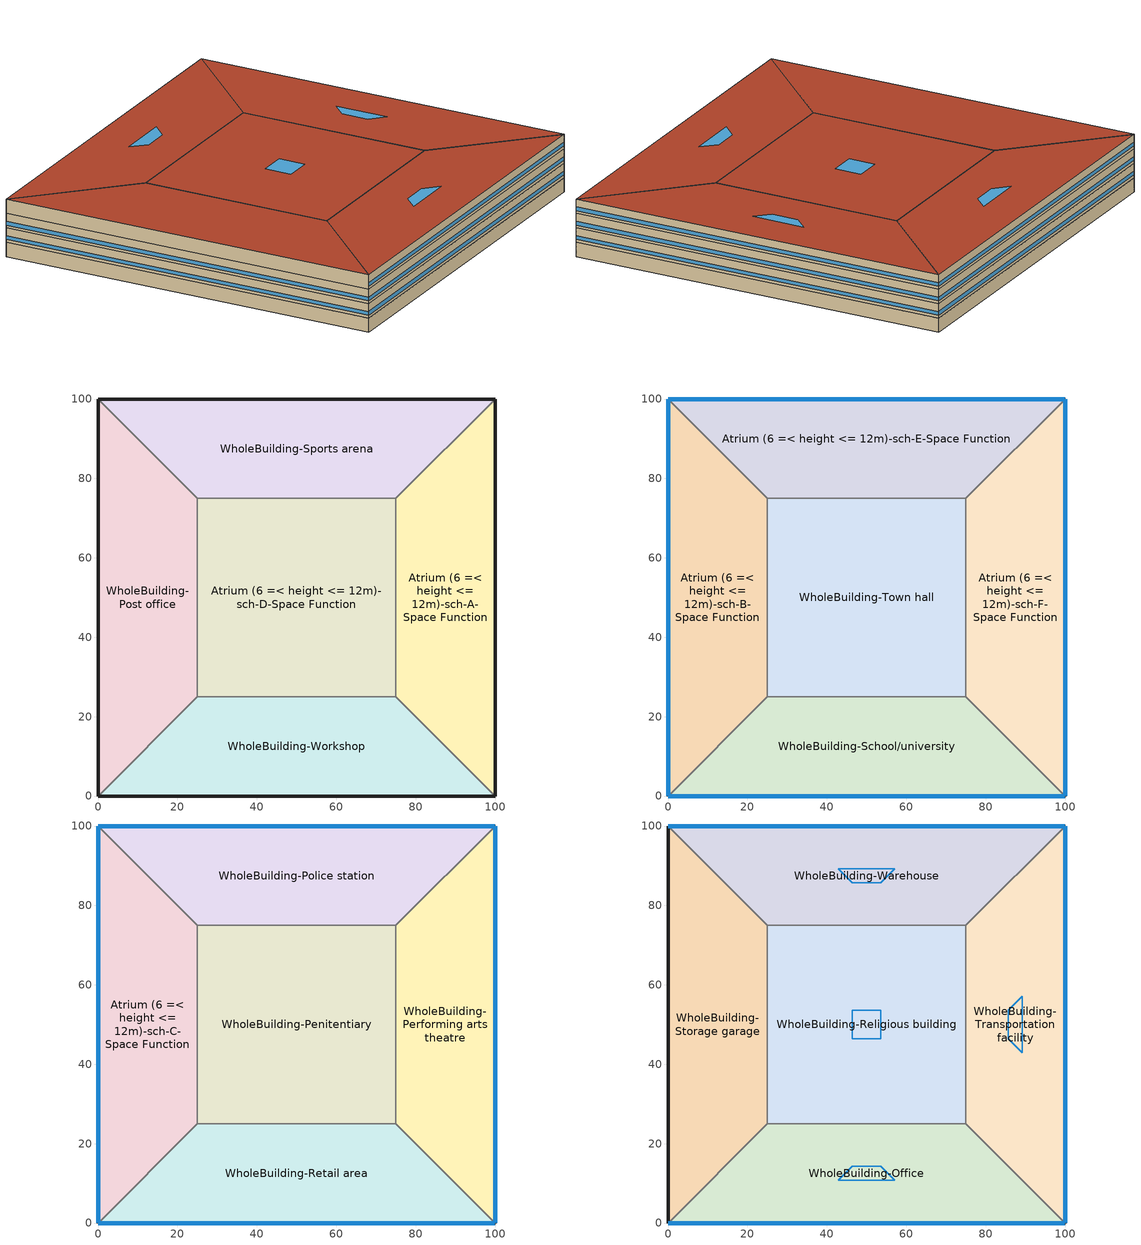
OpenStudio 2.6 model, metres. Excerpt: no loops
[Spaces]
WholeBuilding-Post office
 floor ground: 0,0 0,100 25,75 25,25 z0
 wall ground: 0,100 0,0 z0:3.8
 wall to WholeBuilding-Sports arena: 25,75 0,100 z0:3.8
 wall to Atrium (6 =< height <= 12m)-sch-D-Space Function: 25,25 25,75 z0:3.8
 wall to WholeBuilding-Workshop: 0,0 25,25 z0:3.8
WholeBuilding-Sports arena
 floor ground: 0,100 100,100 75,75 25,75 z0
 wall ground: 100,100 0,100 z0:3.8
 wall to Atrium (6 =< height <= 12m)-sch-A-Space Function: 75,75 100,100 z0:3.8
 wall to Atrium (6 =< height <= 12m)-sch-D-Space Function: 25,75 75,75 z0:3.8
Atrium (6 =< height <= 12m)-sch-A-Space Function
 floor ground: 100,100 100,0 75,25 75,75 z0
 wall ground: 100,0 100,100 z0:3.8
 wall to WholeBuilding-Workshop: 75,25 100,0 z0:3.8
 wall to Atrium (6 =< height <= 12m)-sch-D-Space Function: 75,75 75,25 z0:3.8
WholeBuilding-Workshop
 floor ground: 100,0 0,0 25,25 75,25 z0
 wall ground: 0,0 100,0 z0:3.8
 wall to Atrium (6 =< height <= 12m)-sch-D-Space Function: 75,25 25,25 z0:3.8
Atrium (6 =< height <= 12m)-sch-D-Space Function
 floor ground: 25,25 25,75 75,75 75,25 z0
Atrium (6 =< height <= 12m)-sch-B-Space Function
 floor to WholeBuilding-Post office: 0,0 0,100 25,75 25,25 z3.8
 wall outside: 0,100 0,0 z3.8:7.6
 wall to Atrium (6 =< height <= 12m)-sch-E-Space Function: 25,75 0,100 z3.8:7.6
 wall to WholeBuilding-Town hall: 25,25 25,75 z3.8:7.6
 wall to WholeBuilding-School/university: 0,0 25,25 z3.8:7.6
 window: 0,99.97 0,0.03 z4.56:5.51
Atrium (6 =< height <= 12m)-sch-E-Space Function
 floor to WholeBuilding-Sports arena: 0,100 100,100 75,75 25,75 z3.8
 wall outside: 100,100 0,100 z3.8:7.6
 wall to Atrium (6 =< height <= 12m)-sch-F-Space Function: 75,75 100,100 z3.8:7.6
 wall to WholeBuilding-Town hall: 25,75 75,75 z3.8:7.6
 window: 99.97,100 0.03,100 z4.56:5.51
Atrium (6 =< height <= 12m)-sch-F-Space Function
 floor to Atrium (6 =< height <= 12m)-sch-A-Space Function: 100,100 100,0 75,25 75,75 z3.8
 wall outside: 100,0 100,100 z3.8:7.6
 wall to WholeBuilding-School/university: 75,25 100,0 z3.8:7.6
 wall to WholeBuilding-Town hall: 75,75 75,25 z3.8:7.6
 window: 100,0.03 100,99.97 z4.56:5.51
WholeBuilding-School/university
 floor to WholeBuilding-Workshop: 100,0 0,0 25,25 75,25 z3.8
 wall outside: 0,0 100,0 z3.8:7.6
 wall to WholeBuilding-Town hall: 75,25 25,25 z3.8:7.6
 window: 0.03,0 99.97,0 z4.56:5.51
WholeBuilding-Town hall
 floor to Atrium (6 =< height <= 12m)-sch-D-Space Function: 25,25 25,75 75,75 75,25 z3.8
Atrium (6 =< height <= 12m)-sch-C-Space Function
 floor to Atrium (6 =< height <= 12m)-sch-B-Space Function: 0,0 0,100 25,75 25,25 z7.6
 wall outside: 0,100 0,0 z7.6:11.4
 wall to WholeBuilding-Police station: 25,75 0,100 z7.6:11.4
 wall to WholeBuilding-Penitentiary: 25,25 25,75 z7.6:11.4
 wall to WholeBuilding-Retail area: 0,0 25,25 z7.6:11.4
 window: 0,99.97 0,0.03 z8.36:9.31
WholeBuilding-Police station
 floor to Atrium (6 =< height <= 12m)-sch-E-Space Function: 0,100 100,100 75,75 25,75 z7.6
 wall outside: 100,100 0,100 z7.6:11.4
 wall to WholeBuilding-Performing arts theatre: 75,75 100,100 z7.6:11.4
 wall to WholeBuilding-Penitentiary: 25,75 75,75 z7.6:11.4
 window: 99.97,100 0.03,100 z8.36:9.31
WholeBuilding-Performing arts theatre
 floor to Atrium (6 =< height <= 12m)-sch-F-Space Function: 100,100 100,0 75,25 75,75 z7.6
 wall outside: 100,0 100,100 z7.6:11.4
 wall to WholeBuilding-Retail area: 75,25 100,0 z7.6:11.4
 wall to WholeBuilding-Penitentiary: 75,75 75,25 z7.6:11.4
 window: 100,0.03 100,99.97 z8.36:9.31
WholeBuilding-Retail area
 floor to WholeBuilding-School/university: 100,0 0,0 25,25 75,25 z7.6
 wall outside: 0,0 100,0 z7.6:11.4
 wall to WholeBuilding-Penitentiary: 75,25 25,25 z7.6:11.4
 window: 0.03,0 99.97,0 z8.36:9.31
WholeBuilding-Penitentiary
 floor to WholeBuilding-Town hall: 25,25 25,75 75,75 75,25 z7.6
WholeBuilding-Storage garage
 floor to Atrium (6 =< height <= 12m)-sch-C-Space Function: 0,0 0,100 25,75 25,25 z11.4
 wall outside: 0,100 0,0 z11.4:15.2
 wall to WholeBuilding-Warehouse: 25,75 0,100 z11.4:15.2
 wall to WholeBuilding-Religious building: 25,25 25,75 z11.4:15.2
 wall to WholeBuilding-Office: 0,0 25,25 z11.4:15.2
 roof outside: 25,25 25,75 0,100 0,0 z15.2
WholeBuilding-Warehouse
 floor to WholeBuilding-Police station: 0,100 100,100 75,75 25,75 z11.4
 wall outside: 100,100 0,100 z11.4:15.2
 wall to WholeBuilding-Transportation facility: 75,75 100,100 z11.4:15.2
 wall to WholeBuilding-Religious building: 25,75 75,75 z11.4:15.2
 window: 99.97,100 0.03,100 z12.16:13.11
 roof outside: 25,75 75,75 100,100 0,100 z15.2
 skylight: 46.46,85.73 53.54,85.73 57.07,89.27 42.93,89.27 z15.2
WholeBuilding-Transportation facility
 floor to WholeBuilding-Performing arts theatre: 100,100 100,0 75,25 75,75 z11.4
 wall outside: 100,0 100,100 z11.4:15.2
 wall to WholeBuilding-Office: 75,25 100,0 z11.4:15.2
 wall to WholeBuilding-Religious building: 75,75 75,25 z11.4:15.2
 window: 100,0.03 100,99.97 z12.16:13.11
 roof outside: 75,75 75,25 100,0 100,100 z15.2
 skylight: 85.73,53.54 85.73,46.46 89.27,42.93 89.27,57.07 z15.2
WholeBuilding-Office
 floor to WholeBuilding-Retail area: 100,0 0,0 25,25 75,25 z11.4
 wall outside: 0,0 100,0 z11.4:15.2
 wall to WholeBuilding-Religious building: 75,25 25,25 z11.4:15.2
 window: 0.03,0 99.97,0 z12.16:13.11
 roof outside: 75,25 25,25 0,0 100,0 z15.2
 skylight: 53.54,14.27 46.46,14.27 42.93,10.73 57.07,10.73 z15.2
WholeBuilding-Religious building
 floor to WholeBuilding-Penitentiary: 25,25 25,75 75,75 75,25 z11.4
 roof outside: 75,25 75,75 25,75 25,25 z15.2
 skylight: 53.54,46.46 53.54,53.54 46.46,53.54 46.46,46.46 z15.2
[Schedule:Ruleset]
Name | Default Day Schedule
Clothing Schedule | Clothing Schedule Default Winter Clothes
NECB-A-Occupancy | NECB-A-Occupancy Default
NECB-A-Lighting | NECB-A-Lighting Default
NECB-A-Electric-Equipment | NECB-A-Electric-Equipment Default
NECB-H-Occupancy | NECB-H-Occupancy Default
NECB-H-Lighting | NECB-H-Lighting Default
NECB-H-Electric-Equipment | NECB-H-Electric-Equipment Default
NECB-C-Occupancy | NECB-C-Occupancy Default
NECB-C-Occupancy-NECB-C-Lighting-0.0-0.0-0.0-Light Ruleset | NECB-C-Occupancy-NECB-C-Lighting-0.0-0.0-0.0-Light Default
NECB-C-Electric-Equipment | NECB-C-Electric-Equipment Default
NECB-I-Occupancy | NECB-I-Occupancy Default
NECB-I-Occupancy-NECB-I-Lighting-0.0-0.0-0.0-Light Ruleset | NECB-I-Occupancy-NECB-I-Lighting-0.0-0.0-0.0-Light Default
NECB-I-Electric-Equipment | NECB-I-Electric-Equipment Default
NECB-D-Occupancy | NECB-D-Occupancy Default
NECB-D-Occupancy-NECB-D-Lighting-0.0-0.0-0.0-Light Ruleset | NECB-D-Occupancy-NECB-D-Lighting-0.0-0.0-0.0-Light Default
NECB-D-Electric-Equipment | NECB-D-Electric-Equipment Default
NECB-B-Occupancy | NECB-B-Occupancy Default
NECB-B-Lighting | NECB-B-Lighting Default
NECB-B-Electric-Equipment | NECB-B-Electric-Equipment Default
NECB-C-Lighting | NECB-C-Lighting Default
NECB-D-Lighting | NECB-D-Lighting Default
NECB-E-Occupancy | NECB-E-Occupancy Default
NECB-E-Lighting | NECB-E-Lighting Default
NECB-E-Electric-Equipment | NECB-E-Electric-Equipment Default
NECB-E-Thermostat Setpoint-Heating | NECB-E-Thermostat Setpoint-Heating Default
NECB-E-Thermostat Setpoint-Cooling | NECB-E-Thermostat Setpoint-Cooling Default
NECB-F-Occupancy | NECB-F-Occupancy Default
NECB-F-Lighting | NECB-F-Lighting Default
NECB-F-Electric-Equipment | NECB-F-Electric-Equipment Default
NECB-F-Thermostat Setpoint-Heating | NECB-F-Thermostat Setpoint-Heating Default
NECB-F-Thermostat Setpoint-Cooling | NECB-F-Thermostat Setpoint-Cooling Default
NECB-B-Occupancy-NECB-B-Lighting-0.0-0.0-0.0-Light Ruleset | NECB-B-Occupancy-NECB-B-Lighting-0.0-0.0-0.0-Light Default
NECB-K-Occupancy | NECB-K-Occupancy Default
NECB-K-Lighting | NECB-K-Lighting Default
NECB-K-Electric-Equipment | NECB-K-Electric-Equipment Default
NECB-A-Occupancy-NECB-A-Lighting-0.0-0.0-0.0-Light Ruleset | NECB-A-Occupancy-NECB-A-Lighting-0.0-0.0-0.0-Light Default
[Schedule:Day]
Clothing Schedule Default Winter Clothes; Always On Default: 24, 0, 1
Clothing Schedule Summer Clothes: 24, 0, 0.5
Air Velocity Schedule Default; NECB-A-Electric-Equipment Sat Day; NECB-A-Electric-Equipment Sun|Hol Day: 24, 0, 0.2
Work Efficiency Schedule Default; NECB-A-Occupancy Sat Day; NECB-A-Occupancy Sun|Hol Day; NECB-D-Occupancy Sat Day; NECB-D-Occupancy Sun|Hol Day; NECB-E-Occupancy Sun|Hol Day; NECB-K-Electric-Equipment Default; NECB-K-Electric-Equipment Default|Wkdy Day; NECB-K-Electric-Equipment Sat Day; NECB-K-Electric-Equipment Sun|Hol Day: 24, 0, 0
NECB-A-Occupancy Default; NECB-A-Occupancy Default|Wkdy Day: 7, 0, 0, 8, 0, 0.1, 9, 0, 0.7, 12, 0, 0.9, 14, 0, 0.5, 17, 0, 0.9, 18, 0, 0.7, 19, 0, 0.3, 23, 0, 0.1, 24, 0, 0
NECB-Activity Default; NECB-Activity Winter Design Day; NECB-Activity Summer Design Day: 24, 0, 130
NECB-A-Lighting Default; NECB-A-Lighting Default|Wkdy Day; NECB-A-Occupancy-NECB-A-Lighting-0.0-0.0-0.0-Light Default; NECB-A-Occupancy-NECB-A-Lighting-0.0-0.0-0.0-Default|Wkdy-Light Day: 7, 0, 0.05, 8, 0, 0.3, 9, 0, 0.8, 17, 0, 0.9, 18, 0, 0.8, 19, 0, 0.5, 21, 0, 0.3, 23, 0, 0.1, 24, 0, 0.05
NECB-A-Lighting Sat Day; NECB-A-Lighting Sun|Hol Day; NECB-D-Occupancy-NECB-D-Lighting-0.0-0.0-0.0-Sat-Light Day; NECB-D-Occupancy-NECB-D-Lighting-0.0-0.0-0.0-Sun|Hol-Light Day; NECB-D-Electric-Equipment Sat Day; NECB-D-Electric-Equipment Sun|Hol Day; NECB-D-Lighting Sat Day; NECB-D-Lighting Sun|Hol Day; NECB-E-Lighting Sun|Hol Day; NECB-E-Electric-Equipment Sun|Hol Day; NECB-A-Occupancy-NECB-A-Lighting-0.0-0.0-0.0-Sat-Light Day; NECB-A-Occupancy-NECB-A-Lighting-0.0-0.0-0.0-Sun|Hol-Light Day: 24, 0, 0.05
NECB-A-Electric-Equipment Default; NECB-A-Electric-Equipment Default|Wkdy Day: 7, 0, 0.2, 8, 0, 0.3, 9, 0, 0.8, 18, 0, 0.9, 19, 0, 0.5, 21, 0, 0.3, 24, 0, 0.2
NECB-A-Thermostat Setpoint-Heating Default|Wkdy Day: 6, 0, 18, 7, 0, 20, 21, 0, 22, 24, 0, 18
NECB-A-Thermostat Setpoint-Heating Sat Day; NECB-A-Thermostat Setpoint-Heating Sun|Hol Day; NECB-D-Thermostat Setpoint-Heating Sat Day; NECB-D-Thermostat Setpoint-Heating Sun|Hol Day; NECB-E-Thermostat Setpoint-Heating Sun|Hol Day: 24, 0, 18
NECB-A-Thermostat Setpoint-Cooling Default|Wkdy Day: 6, 0, 35, 21, 0, 24, 24, 0, 35
NECB-A-Thermostat Setpoint-Cooling Sat Day; NECB-A-Thermostat Setpoint-Cooling Sun|Hol Day; NECB-D-Thermostat Setpoint-Cooling Sat Day; NECB-D-Thermostat Setpoint-Cooling Sun|Hol Day; NECB-E-Thermostat Setpoint-Cooling Sun|Hol Day; NECB-K-Thermostat Setpoint-Cooling Default|Wkdy Day; NECB-K-Thermostat Setpoint-Cooling Sat Day; NECB-K-Thermostat Setpoint-Cooling Sun|Hol Day: 24, 0, 35
NECB-H-Occupancy Default; NECB-H-Occupancy Default|Wkdy Day; NECB-H-Occupancy Sat Day; NECB-H-Occupancy Sun|Hol Day; NECB-H-Lighting Default; NECB-H-Lighting Default|Wkdy Day; NECB-H-Lighting Sat Day; NECB-H-Lighting Sun|Hol Day; NECB-H-Electric-Equipment Default; NECB-H-Electric-Equipment Default|Wkdy Day; NECB-H-Electric-Equipment Sat Day; NECB-H-Electric-Equipment Sun|Hol Day; NECB-K-Lighting Default; NECB-K-Lighting Default|Wkdy Day; NECB-K-Lighting Sat Day; NECB-K-Lighting Sun|Hol Day: 24, 0, 0.9
NECB-H-Thermostat Setpoint-Heating Default|Wkdy Day; NECB-H-Thermostat Setpoint-Heating Sat Day; NECB-H-Thermostat Setpoint-Heating Sun|Hol Day; NECB-F-Thermostat Setpoint-Heating Default; NECB-F-Thermostat Setpoint-Heating Default|Wkdy Day; NECB-F-Thermostat Setpoint-Heating Sat Day; NECB-F-Thermostat Setpoint-Heating Sun|Hol Day: 1, 0, 22, 7, 0, 18, 8, 0, 20, 24, 0, 22
NECB-H-Thermostat Setpoint-Cooling Default|Wkdy Day; NECB-H-Thermostat Setpoint-Cooling Sat Day; NECB-H-Thermostat Setpoint-Cooling Sun|Hol Day; NECB-F-Thermostat Setpoint-Cooling Default; NECB-F-Thermostat Setpoint-Cooling Default|Wkdy Day; NECB-F-Thermostat Setpoint-Cooling Sat Day; NECB-F-Thermostat Setpoint-Cooling Sun|Hol Day: 24, 0, 24
NECB-C-Occupancy Default; NECB-C-Occupancy Default|Wkdy Day: 8, 0, 0, 9, 0, 0.1, 10, 0, 0.2, 12, 0, 0.5, 16, 0, 0.7, 17, 0, 0.8, 18, 0, 0.7, 19, 0, 0.5, 21, 0, 0.3, 24, 0, 0
NECB-C-Occupancy Sat Day: 8, 0, 0, 9, 0, 0.1, 10, 0, 0.2, 11, 0, 0.5, 12, 0, 0.6, 13, 0, 0.8, 16, 0, 0.9, 17, 0, 0.8, 18, 0, 0.7, 19, 0, 0.5, 21, 0, 0.2, 24, 0, 0
NECB-C-Occupancy Sun|Hol Day: 8, 0, 0, 9, 0, 0.1, 10, 0, 0.2, 11, 0, 0.5, 12, 0, 0.6, 13, 0, 0.8, 16, 0, 0.9, 17, 0, 0.8, 18, 0, 0.7, 19, 0, 0.5, 24, 0, 0
NECB-C-Occupancy-NECB-C-Lighting-0.0-0.0-0.0-Light Default; NECB-C-Occupancy-NECB-C-Lighting-0.0-0.0-0.0-Default|Wkdy-Light Day; NECB-C-Occupancy-NECB-C-Lighting-0.0-0.0-0.0-Sat-Light Day; NECB-C-Electric-Equipment Default; NECB-C-Electric-Equipment Default|Wkdy Day; NECB-C-Electric-Equipment Sat Day; NECB-C-Lighting Default; NECB-C-Lighting Default|Wkdy Day; NECB-C-Lighting Sat Day: 8, 0, 0.05, 9, 0, 0.5, 19, 0, 0.9, 20, 0, 0.6, 21, 0, 0.5, 24, 0, 0.05
NECB-C-Occupancy-NECB-C-Lighting-0.0-0.0-0.0-Sun|Hol-Light Day; NECB-C-Electric-Equipment Sun|Hol Day; NECB-C-Lighting Sun|Hol Day: 8, 0, 0.05, 9, 0, 0.5, 19, 0, 0.9, 24, 0, 0.05
NECB-C-Thermostat Setpoint-Heating Default|Wkdy Day; NECB-C-Thermostat Setpoint-Heating Sat Day: 7, 0, 18, 8, 0, 20, 21, 0, 22, 24, 0, 18
NECB-C-Thermostat Setpoint-Heating Sun|Hol Day: 9, 0, 18, 10, 0, 20, 19, 0, 22, 24, 0, 18
NECB-C-Thermostat Setpoint-Cooling Default|Wkdy Day; NECB-C-Thermostat Setpoint-Cooling Sat Day: 7, 0, 35, 21, 0, 24, 24, 0, 35
NECB-C-Thermostat Setpoint-Cooling Sun|Hol Day; NECB-E-Thermostat Setpoint-Cooling Default; NECB-E-Thermostat Setpoint-Cooling Default|Wkdy Day: 7, 0, 35, 19, 0, 24, 24, 0, 35
NECB-I-Occupancy Default; NECB-I-Occupancy Default|Wkdy Day: 1, 0, 0.1, 15, 0, 0, 18, 0, 0.1, 19, 0, 0.4, 22, 0, 0.8, 23, 0, 0.6, 24, 0, 0.4
NECB-I-Occupancy Sat Day: 1, 0, 0.1, 10, 0, 0, 13, 0, 0.1, 14, 0, 0.4, 15, 0, 0.6, 16, 0, 0.8, 17, 0, 0.6, 18, 0, 0.4, 19, 0, 0.2, 20, 0, 0.4, 22, 0, 0.8, 23, 0, 0.6, 24, 0, 0.4
NECB-I-Occupancy Sun|Hol Day: 8, 0, 0, 9, 0, 0.2, 10, 0, 0.4, 12, 0, 0.8, 13, 0, 0.4, 14, 0, 0.2, 24, 0, 0
NECB-I-Occupancy-NECB-I-Lighting-0.0-0.0-0.0-Light Default; NECB-I-Occupancy-NECB-I-Lighting-0.0-0.0-0.0-Default|Wkdy-Light Day: 1, 0, 0.5, 15, 0, 0.05, 18, 0, 0.5, 19, 0, 0.8, 24, 0, 0.9
NECB-I-Occupancy-NECB-I-Lighting-0.0-0.0-0.0-Sat-Light Day: 1, 0, 0.5, 10, 0, 0.05, 13, 0, 0.5, 14, 0, 0.8, 17, 0, 0.9, 18, 0, 0.8, 19, 0, 0.6, 20, 0, 0.8, 24, 0, 0.9
NECB-I-Occupancy-NECB-I-Lighting-0.0-0.0-0.0-Sun|Hol-Light Day: 8, 0, 0.05, 9, 0, 0.5, 13, 0, 0.9, 14, 0, 0.5, 24, 0, 0.05
NECB-I-Electric-Equipment Default; NECB-I-Electric-Equipment Default|Wkdy Day: 15, 0, 0.1, 18, 0, 0.2, 24, 0, 0.8
NECB-I-Electric-Equipment Sat Day: 10, 0, 0.1, 13, 0, 0.2, 24, 0, 0.8
NECB-I-Electric-Equipment Sun|Hol Day: 8, 0, 0.1, 13, 0, 0.8, 14, 0, 0.2, 24, 0, 0.1
NECB-I-Thermostat Setpoint-Heating Default|Wkdy Day: 14, 0, 18, 15, 0, 20, 24, 0, 22
NECB-I-Thermostat Setpoint-Heating Sat Day: 10, 0, 18, 11, 0, 20, 24, 0, 22
NECB-I-Thermostat Setpoint-Heating Sun|Hol Day: 7, 0, 18, 8, 0, 20, 14, 0, 22, 24, 0, 18
NECB-I-Thermostat Setpoint-Cooling Default|Wkdy Day: 14, 0, 35, 24, 0, 24
NECB-I-Thermostat Setpoint-Cooling Sat Day: 10, 0, 35, 24, 0, 24
NECB-I-Thermostat Setpoint-Cooling Sun|Hol Day: 7, 0, 35, 14, 0, 24, 24, 0, 35
NECB-D-Occupancy Default; NECB-D-Occupancy Default|Wkdy Day: 8, 0, 0, 9, 0, 0.1, 12, 0, 0.9, 16, 0, 0.8, 17, 0, 0.5, 18, 0, 0.2, 19, 0, 0.1, 22, 0, 0.3, 23, 0, 0.1, 24, 0, 0
NECB-D-Occupancy-NECB-D-Lighting-0.0-0.0-0.0-Light Default; NECB-D-Occupancy-NECB-D-Lighting-0.0-0.0-0.0-Default|Wkdy-Light Day; NECB-D-Electric-Equipment Default; NECB-D-Electric-Equipment Default|Wkdy Day; NECB-D-Lighting Default; NECB-D-Lighting Default|Wkdy Day: 8, 0, 0.05, 9, 0, 0.3, 16, 0, 0.9, 17, 0, 0.7, 19, 0, 0.5, 22, 0, 0.7, 23, 0, 0.3, 24, 0, 0.05
NECB-D-Thermostat Setpoint-Heating Default|Wkdy Day: 7, 0, 18, 8, 0, 20, 23, 0, 22, 24, 0, 18
NECB-D-Thermostat Setpoint-Cooling Default|Wkdy Day: 7, 0, 35, 23, 0, 24, 24, 0, 35
NECB-B-Occupancy Default; NECB-B-Occupancy Default|Wkdy Day: 1, 0, 0.3, 2, 0, 0.1, 9, 0, 0, 10, 0, 0.1, 11, 0, 0.2, 12, 0, 0.5, 13, 0, 0.9, 14, 0, 0.8, 15, 0, 0.5, 17, 0, 0.2, 18, 0, 0.3, 19, 0, 0.6, 22, 0, 0.9, 23, 0, 0.6, 24, 0, 0.4
NECB-B-Occupancy Sat Day: 1, 0, 0.5, 2, 0, 0.3, 9, 0, 0, 10, 0, 0.1, 11, 0, 0.2, 12, 0, 0.5, 13, 0, 0.9, 14, 0, 0.8, 15, 0, 0.5, 17, 0, 0.2, 18, 0, 0.3, 19, 0, 0.6, 22, 0, 0.9, 24, 0, 0.6
NECB-B-Occupancy Sun|Hol Day: 1, 0, 0.1, 2, 0, 0.3, 10, 0, 0, 11, 0, 0.1, 12, 0, 0.4, 14, 0, 0.5, 15, 0, 0.4, 18, 0, 0.2, 19, 0, 0.5, 21, 0, 0.7, 22, 0, 0.5, 23, 0, 0.3, 24, 0, 0.1
NECB-B-Lighting Default; NECB-B-Lighting Default|Wkdy Day; NECB-B-Lighting Sat Day; NECB-B-Electric-Equipment Default; NECB-B-Electric-Equipment Default|Wkdy Day; NECB-B-Electric-Equipment Sat Day; NECB-B-Occupancy-NECB-B-Lighting-0.0-0.0-0.0-Light Default; NECB-B-Occupancy-NECB-B-Lighting-0.0-0.0-0.0-Default|Wkdy-Light Day; NECB-B-Occupancy-NECB-B-Lighting-0.0-0.0-0.0-Sat-Light Day: 1, 0, 0.9, 2, 0, 0.5, 9, 0, 0.1, 10, 0, 0.5, 11, 0, 0.7, 24, 0, 0.9
NECB-B-Lighting Sun|Hol Day; NECB-B-Electric-Equipment Sun|Hol Day; NECB-B-Occupancy-NECB-B-Lighting-0.0-0.0-0.0-Sun|Hol-Light Day: 2, 0, 0.5, 10, 0, 0.1, 11, 0, 0.5, 23, 0, 0.9, 24, 0, 0.5
NECB-B-Thermostat Setpoint-Heating Default|Wkdy Day; NECB-B-Thermostat Setpoint-Heating Sat Day: 2, 0, 22, 8, 0, 18, 9, 0, 20, 24, 0, 22
NECB-B-Thermostat Setpoint-Heating Sun|Hol Day: 1, 0, 18, 2, 0, 22, 9, 0, 18, 10, 0, 20, 23, 0, 22, 24, 0, 18
NECB-B-Thermostat Setpoint-Cooling Default|Wkdy Day; NECB-B-Thermostat Setpoint-Cooling Sat Day: 1, 0, 24, 8, 0, 35, 24, 0, 24
NECB-B-Thermostat Setpoint-Cooling Sun|Hol Day: 9, 0, 35, 23, 0, 24, 24, 0, 35
NECB-E-Occupancy Default; NECB-E-Occupancy Default|Wkdy Day: 8, 0, 0, 9, 0, 0.2, 10, 0, 0.7, 14, 0, 0.9, 15, 0, 0.5, 16, 0, 0.9, 18, 0, 0.8, 19, 0, 0.2, 24, 0, 0
NECB-E-Occupancy Sat Day: 9, 0, 0, 13, 0, 0.2, 17, 0, 0.1, 24, 0, 0
NECB-E-Lighting Default; NECB-E-Lighting Default|Wkdy Day; NECB-E-Electric-Equipment Default; NECB-E-Electric-Equipment Default|Wkdy Day: 8, 0, 0.05, 9, 0, 0.4, 10, 0, 0.7, 18, 0, 0.9, 19, 0, 0.4, 24, 0, 0.05
NECB-E-Lighting Sat Day; NECB-E-Electric-Equipment Sat Day: 9, 0, 0.05, 10, 0, 0.5, 15, 0, 0.9, 16, 0, 0.7, 17, 0, 0.5, 24, 0, 0.05
NECB-E-Thermostat Setpoint-Heating Default; NECB-E-Thermostat Setpoint-Heating Default|Wkdy Day: 7, 0, 18, 8, 0, 20, 19, 0, 22, 24, 0, 18
NECB-E-Thermostat Setpoint-Heating Sat Day: 8, 0, 18, 9, 0, 20, 17, 0, 22, 24, 0, 18
NECB-E-Thermostat Setpoint-Cooling Sat Day: 8, 0, 35, 17, 0, 24, 24, 0, 35
NECB-F-Occupancy Default; NECB-F-Occupancy Default|Wkdy Day; NECB-F-Occupancy Sat Day; NECB-F-Occupancy Sun|Hol Day: 7, 0, 0.63, 8, 0, 0.49, 10, 0, 0.28, 16, 0, 0.14, 17, 0, 0.21, 20, 0, 0.35, 22, 0, 0.49, 23, 0, 0.56, 24, 0, 0.63
NECB-F-Lighting Default; NECB-F-Lighting Default|Wkdy Day; NECB-F-Lighting Sat Day; NECB-F-Lighting Sun|Hol Day; NECB-F-Electric-Equipment Default; NECB-F-Electric-Equipment Default|Wkdy Day; NECB-F-Electric-Equipment Sat Day; NECB-F-Electric-Equipment Sun|Hol Day: 1, 0, 0.21, 3, 0, 0.14, 6, 0, 0.07, 7, 0, 0.14, 8, 0, 0.28, 9, 0, 0.35, 11, 0, 0.28, 12, 0, 0.21, 19, 0, 0.14, 20, 0, 0.42, 21, 0, 0.56, 22, 0, 0.63, 23, 0, 0.56, 24, 0, 0.42
NECB-K-Occupancy Default; NECB-K-Occupancy Default|Wkdy Day; NECB-K-Occupancy Sat Day; NECB-K-Occupancy Sun|Hol Day: 5, 0, 0, 6, 0, 0.1, 7, 0, 0.5, 8, 0, 0.9, 9, 0, 0.6, 16, 0, 0.2, 17, 0, 0.7, 18, 0, 0.9, 19, 0, 0.6, 20, 0, 0.2, 23, 0, 0.1, 24, 0, 0
NECB-K-Thermostat Setpoint-Heating Default|Wkdy Day; NECB-K-Thermostat Setpoint-Heating Sat Day; NECB-K-Thermostat Setpoint-Heating Sun|Hol Day: 24, 0, 5
[Schedule:Rule] Date Specification Type=DateRange; Start Day=1
Name | Schedule Ruleset | Rule Order | Day Schedule | Start Month | End Month | End Day | Apply Monday | Apply Tuesday | Apply Wednesday | Apply Thursday | Apply Friday | Apply Saturday | Apply Sunday
Schedule Rule 1 | Clothing Schedule | 0 | Clothing Schedule Summer Clothes | 5 | 9 | 30
Schedule Rule 2 | NECB-A-Occupancy | 2 | NECB-A-Occupancy Default|Wkdy Day | 1 | 12 | 31 | Yes | Yes | Yes | Yes | Yes
Schedule Rule 3 | NECB-A-Occupancy | 1 | NECB-A-Occupancy Sat Day | 1 | 12 | 31 |  |  |  |  |  | Yes
Schedule Rule 4 | NECB-A-Occupancy | 0 | NECB-A-Occupancy Sun|Hol Day | 1 | 12 | 31 |  |  |  |  |  |  | Yes
Schedule Rule 5 | NECB-A-Lighting | 2 | NECB-A-Lighting Default|Wkdy Day | 1 | 12 | 31 | Yes | Yes | Yes | Yes | Yes
Schedule Rule 6 | NECB-A-Lighting | 1 | NECB-A-Lighting Sat Day | 1 | 12 | 31 |  |  |  |  |  | Yes
Schedule Rule 7 | NECB-A-Lighting | 0 | NECB-A-Lighting Sun|Hol Day | 1 | 12 | 31 |  |  |  |  |  |  | Yes
Schedule Rule 8 | NECB-A-Electric-Equipment | 2 | NECB-A-Electric-Equipment Default|Wkdy Day | 1 | 12 | 31 | Yes | Yes | Yes | Yes | Yes
Schedule Rule 9 | NECB-A-Electric-Equipment | 1 | NECB-A-Electric-Equipment Sat Day | 1 | 12 | 31 |  |  |  |  |  | Yes
Schedule Rule 10 | NECB-A-Electric-Equipment | 0 | NECB-A-Electric-Equipment Sun|Hol Day | 1 | 12 | 31 |  |  |  |  |  |  | Yes
Schedule Rule 17 | NECB-H-Occupancy | 2 | NECB-H-Occupancy Default|Wkdy Day | 1 | 12 | 31 | Yes | Yes | Yes | Yes | Yes
Schedule Rule 18 | NECB-H-Occupancy | 1 | NECB-H-Occupancy Sat Day | 1 | 12 | 31 |  |  |  |  |  | Yes
Schedule Rule 19 | NECB-H-Occupancy | 0 | NECB-H-Occupancy Sun|Hol Day | 1 | 12 | 31 |  |  |  |  |  |  | Yes
Schedule Rule 20 | NECB-H-Lighting | 2 | NECB-H-Lighting Default|Wkdy Day | 1 | 12 | 31 | Yes | Yes | Yes | Yes | Yes
Schedule Rule 21 | NECB-H-Lighting | 1 | NECB-H-Lighting Sat Day | 1 | 12 | 31 |  |  |  |  |  | Yes
Schedule Rule 22 | NECB-H-Lighting | 0 | NECB-H-Lighting Sun|Hol Day | 1 | 12 | 31 |  |  |  |  |  |  | Yes
Schedule Rule 23 | NECB-H-Electric-Equipment | 2 | NECB-H-Electric-Equipment Default|Wkdy Day | 1 | 12 | 31 | Yes | Yes | Yes | Yes | Yes
Schedule Rule 24 | NECB-H-Electric-Equipment | 1 | NECB-H-Electric-Equipment Sat Day | 1 | 12 | 31 |  |  |  |  |  | Yes
Schedule Rule 25 | NECB-H-Electric-Equipment | 0 | NECB-H-Electric-Equipment Sun|Hol Day | 1 | 12 | 31 |  |  |  |  |  |  | Yes
Schedule Rule 32 | NECB-C-Occupancy | 2 | NECB-C-Occupancy Default|Wkdy Day | 1 | 12 | 31 | Yes | Yes | Yes | Yes | Yes
Schedule Rule 33 | NECB-C-Occupancy | 1 | NECB-C-Occupancy Sat Day | 1 | 12 | 31 |  |  |  |  |  | Yes
Schedule Rule 34 | NECB-C-Occupancy | 0 | NECB-C-Occupancy Sun|Hol Day | 1 | 12 | 31 |  |  |  |  |  |  | Yes
Schedule Rule 35 | NECB-C-Occupancy-NECB-C-Lighting-0.0-0.0-0.0-Light Ruleset | 2 | NECB-C-Occupancy-NECB-C-Lighting-0.0-0.0-0.0-Default|Wkdy-Light Day | 1 | 12 | 31 | Yes | Yes | Yes | Yes | Yes
Schedule Rule 36 | NECB-C-Occupancy-NECB-C-Lighting-0.0-0.0-0.0-Light Ruleset | 1 | NECB-C-Occupancy-NECB-C-Lighting-0.0-0.0-0.0-Sat-Light Day | 1 | 12 | 31 |  |  |  |  |  | Yes
Schedule Rule 37 | NECB-C-Occupancy-NECB-C-Lighting-0.0-0.0-0.0-Light Ruleset | 0 | NECB-C-Occupancy-NECB-C-Lighting-0.0-0.0-0.0-Sun|Hol-Light Day | 1 | 12 | 31 |  |  |  |  |  |  | Yes
Schedule Rule 38 | NECB-C-Electric-Equipment | 2 | NECB-C-Electric-Equipment Default|Wkdy Day | 1 | 12 | 31 | Yes | Yes | Yes | Yes | Yes
Schedule Rule 39 | NECB-C-Electric-Equipment | 1 | NECB-C-Electric-Equipment Sat Day | 1 | 12 | 31 |  |  |  |  |  | Yes
Schedule Rule 40 | NECB-C-Electric-Equipment | 0 | NECB-C-Electric-Equipment Sun|Hol Day | 1 | 12 | 31 |  |  |  |  |  |  | Yes
Schedule Rule 47 | NECB-I-Occupancy | 2 | NECB-I-Occupancy Default|Wkdy Day | 1 | 12 | 31 | Yes | Yes | Yes | Yes | Yes
Schedule Rule 48 | NECB-I-Occupancy | 1 | NECB-I-Occupancy Sat Day | 1 | 12 | 31 |  |  |  |  |  | Yes
Schedule Rule 49 | NECB-I-Occupancy | 0 | NECB-I-Occupancy Sun|Hol Day | 1 | 12 | 31 |  |  |  |  |  |  | Yes
Schedule Rule 50 | NECB-I-Occupancy-NECB-I-Lighting-0.0-0.0-0.0-Light Ruleset | 2 | NECB-I-Occupancy-NECB-I-Lighting-0.0-0.0-0.0-Default|Wkdy-Light Day | 1 | 12 | 31 | Yes | Yes | Yes | Yes | Yes
Schedule Rule 51 | NECB-I-Occupancy-NECB-I-Lighting-0.0-0.0-0.0-Light Ruleset | 1 | NECB-I-Occupancy-NECB-I-Lighting-0.0-0.0-0.0-Sat-Light Day | 1 | 12 | 31 |  |  |  |  |  | Yes
Schedule Rule 52 | NECB-I-Occupancy-NECB-I-Lighting-0.0-0.0-0.0-Light Ruleset | 0 | NECB-I-Occupancy-NECB-I-Lighting-0.0-0.0-0.0-Sun|Hol-Light Day | 1 | 12 | 31 |  |  |  |  |  |  | Yes
Schedule Rule 53 | NECB-I-Electric-Equipment | 2 | NECB-I-Electric-Equipment Default|Wkdy Day | 1 | 12 | 31 | Yes | Yes | Yes | Yes | Yes
Schedule Rule 54 | NECB-I-Electric-Equipment | 1 | NECB-I-Electric-Equipment Sat Day | 1 | 12 | 31 |  |  |  |  |  | Yes
Schedule Rule 55 | NECB-I-Electric-Equipment | 0 | NECB-I-Electric-Equipment Sun|Hol Day | 1 | 12 | 31 |  |  |  |  |  |  | Yes
Schedule Rule 62 | NECB-D-Occupancy | 2 | NECB-D-Occupancy Default|Wkdy Day | 1 | 12 | 31 | Yes | Yes | Yes | Yes | Yes
Schedule Rule 63 | NECB-D-Occupancy | 1 | NECB-D-Occupancy Sat Day | 1 | 12 | 31 |  |  |  |  |  | Yes
Schedule Rule 64 | NECB-D-Occupancy | 0 | NECB-D-Occupancy Sun|Hol Day | 1 | 12 | 31 |  |  |  |  |  |  | Yes
Schedule Rule 65 | NECB-D-Occupancy-NECB-D-Lighting-0.0-0.0-0.0-Light Ruleset | 2 | NECB-D-Occupancy-NECB-D-Lighting-0.0-0.0-0.0-Default|Wkdy-Light Day | 1 | 12 | 31 | Yes | Yes | Yes | Yes | Yes
Schedule Rule 66 | NECB-D-Occupancy-NECB-D-Lighting-0.0-0.0-0.0-Light Ruleset | 1 | NECB-D-Occupancy-NECB-D-Lighting-0.0-0.0-0.0-Sat-Light Day | 1 | 12 | 31 |  |  |  |  |  | Yes
Schedule Rule 67 | NECB-D-Occupancy-NECB-D-Lighting-0.0-0.0-0.0-Light Ruleset | 0 | NECB-D-Occupancy-NECB-D-Lighting-0.0-0.0-0.0-Sun|Hol-Light Day | 1 | 12 | 31 |  |  |  |  |  |  | Yes
Schedule Rule 68 | NECB-D-Electric-Equipment | 2 | NECB-D-Electric-Equipment Default|Wkdy Day | 1 | 12 | 31 | Yes | Yes | Yes | Yes | Yes
Schedule Rule 69 | NECB-D-Electric-Equipment | 1 | NECB-D-Electric-Equipment Sat Day | 1 | 12 | 31 |  |  |  |  |  | Yes
Schedule Rule 70 | NECB-D-Electric-Equipment | 0 | NECB-D-Electric-Equipment Sun|Hol Day | 1 | 12 | 31 |  |  |  |  |  |  | Yes
Schedule Rule 77 | NECB-B-Occupancy | 2 | NECB-B-Occupancy Default|Wkdy Day | 1 | 12 | 31 | Yes | Yes | Yes | Yes | Yes
Schedule Rule 78 | NECB-B-Occupancy | 1 | NECB-B-Occupancy Sat Day | 1 | 12 | 31 |  |  |  |  |  | Yes
Schedule Rule 79 | NECB-B-Occupancy | 0 | NECB-B-Occupancy Sun|Hol Day | 1 | 12 | 31 |  |  |  |  |  |  | Yes
Schedule Rule 80 | NECB-B-Lighting | 2 | NECB-B-Lighting Default|Wkdy Day | 1 | 12 | 31 | Yes | Yes | Yes | Yes | Yes
Schedule Rule 81 | NECB-B-Lighting | 1 | NECB-B-Lighting Sat Day | 1 | 12 | 31 |  |  |  |  |  | Yes
Schedule Rule 82 | NECB-B-Lighting | 0 | NECB-B-Lighting Sun|Hol Day | 1 | 12 | 31 |  |  |  |  |  |  | Yes
Schedule Rule 83 | NECB-B-Electric-Equipment | 2 | NECB-B-Electric-Equipment Default|Wkdy Day | 1 | 12 | 31 | Yes | Yes | Yes | Yes | Yes
Schedule Rule 84 | NECB-B-Electric-Equipment | 1 | NECB-B-Electric-Equipment Sat Day | 1 | 12 | 31 |  |  |  |  |  | Yes
Schedule Rule 85 | NECB-B-Electric-Equipment | 0 | NECB-B-Electric-Equipment Sun|Hol Day | 1 | 12 | 31 |  |  |  |  |  |  | Yes
Schedule Rule 92 | NECB-C-Lighting | 2 | NECB-C-Lighting Default|Wkdy Day | 1 | 12 | 31 | Yes | Yes | Yes | Yes | Yes
Schedule Rule 93 | NECB-C-Lighting | 1 | NECB-C-Lighting Sat Day | 1 | 12 | 31 |  |  |  |  |  | Yes
Schedule Rule 94 | NECB-C-Lighting | 0 | NECB-C-Lighting Sun|Hol Day | 1 | 12 | 31 |  |  |  |  |  |  | Yes
Schedule Rule 95 | NECB-D-Lighting | 2 | NECB-D-Lighting Default|Wkdy Day | 1 | 12 | 31 | Yes | Yes | Yes | Yes | Yes
Schedule Rule 96 | NECB-D-Lighting | 1 | NECB-D-Lighting Sat Day | 1 | 12 | 31 |  |  |  |  |  | Yes
Schedule Rule 97 | NECB-D-Lighting | 0 | NECB-D-Lighting Sun|Hol Day | 1 | 12 | 31 |  |  |  |  |  |  | Yes
Schedule Rule 98 | NECB-E-Occupancy | 2 | NECB-E-Occupancy Default|Wkdy Day | 1 | 12 | 31 | Yes | Yes | Yes | Yes | Yes
Schedule Rule 99 | NECB-E-Occupancy | 1 | NECB-E-Occupancy Sat Day | 1 | 12 | 31 |  |  |  |  |  | Yes
Schedule Rule 100 | NECB-E-Occupancy | 0 | NECB-E-Occupancy Sun|Hol Day | 1 | 12 | 31 |  |  |  |  |  |  | Yes
Schedule Rule 101 | NECB-E-Lighting | 2 | NECB-E-Lighting Default|Wkdy Day | 1 | 12 | 31 | Yes | Yes | Yes | Yes | Yes
Schedule Rule 102 | NECB-E-Lighting | 1 | NECB-E-Lighting Sat Day | 1 | 12 | 31 |  |  |  |  |  | Yes
Schedule Rule 103 | NECB-E-Lighting | 0 | NECB-E-Lighting Sun|Hol Day | 1 | 12 | 31 |  |  |  |  |  |  | Yes
Schedule Rule 104 | NECB-E-Electric-Equipment | 2 | NECB-E-Electric-Equipment Default|Wkdy Day | 1 | 12 | 31 | Yes | Yes | Yes | Yes | Yes
Schedule Rule 105 | NECB-E-Electric-Equipment | 1 | NECB-E-Electric-Equipment Sat Day | 1 | 12 | 31 |  |  |  |  |  | Yes
Schedule Rule 106 | NECB-E-Electric-Equipment | 0 | NECB-E-Electric-Equipment Sun|Hol Day | 1 | 12 | 31 |  |  |  |  |  |  | Yes
Schedule Rule 107 | NECB-E-Thermostat Setpoint-Heating | 2 | NECB-E-Thermostat Setpoint-Heating Default|Wkdy Day | 1 | 12 | 31 | Yes | Yes | Yes | Yes | Yes
Schedule Rule 108 | NECB-E-Thermostat Setpoint-Heating | 1 | NECB-E-Thermostat Setpoint-Heating Sat Day | 1 | 12 | 31 |  |  |  |  |  | Yes
Schedule Rule 109 | NECB-E-Thermostat Setpoint-Heating | 0 | NECB-E-Thermostat Setpoint-Heating Sun|Hol Day | 1 | 12 | 31 |  |  |  |  |  |  | Yes
Schedule Rule 110 | NECB-E-Thermostat Setpoint-Cooling | 2 | NECB-E-Thermostat Setpoint-Cooling Default|Wkdy Day | 1 | 12 | 31 | Yes | Yes | Yes | Yes | Yes
Schedule Rule 111 | NECB-E-Thermostat Setpoint-Cooling | 1 | NECB-E-Thermostat Setpoint-Cooling Sat Day | 1 | 12 | 31 |  |  |  |  |  | Yes
Schedule Rule 112 | NECB-E-Thermostat Setpoint-Cooling | 0 | NECB-E-Thermostat Setpoint-Cooling Sun|Hol Day | 1 | 12 | 31 |  |  |  |  |  |  | Yes
Schedule Rule 113 | NECB-F-Occupancy | 2 | NECB-F-Occupancy Default|Wkdy Day | 1 | 12 | 31 | Yes | Yes | Yes | Yes | Yes
Schedule Rule 114 | NECB-F-Occupancy | 1 | NECB-F-Occupancy Sat Day | 1 | 12 | 31 |  |  |  |  |  | Yes
Schedule Rule 115 | NECB-F-Occupancy | 0 | NECB-F-Occupancy Sun|Hol Day | 1 | 12 | 31 |  |  |  |  |  |  | Yes
Schedule Rule 116 | NECB-F-Lighting | 2 | NECB-F-Lighting Default|Wkdy Day | 1 | 12 | 31 | Yes | Yes | Yes | Yes | Yes
Schedule Rule 117 | NECB-F-Lighting | 1 | NECB-F-Lighting Sat Day | 1 | 12 | 31 |  |  |  |  |  | Yes
Schedule Rule 118 | NECB-F-Lighting | 0 | NECB-F-Lighting Sun|Hol Day | 1 | 12 | 31 |  |  |  |  |  |  | Yes
Schedule Rule 119 | NECB-F-Electric-Equipment | 2 | NECB-F-Electric-Equipment Default|Wkdy Day | 1 | 12 | 31 | Yes | Yes | Yes | Yes | Yes
Schedule Rule 120 | NECB-F-Electric-Equipment | 1 | NECB-F-Electric-Equipment Sat Day | 1 | 12 | 31 |  |  |  |  |  | Yes
Schedule Rule 121 | NECB-F-Electric-Equipment | 0 | NECB-F-Electric-Equipment Sun|Hol Day | 1 | 12 | 31 |  |  |  |  |  |  | Yes
Schedule Rule 122 | NECB-F-Thermostat Setpoint-Heating | 2 | NECB-F-Thermostat Setpoint-Heating Default|Wkdy Day | 1 | 12 | 31 | Yes | Yes | Yes | Yes | Yes
Schedule Rule 123 | NECB-F-Thermostat Setpoint-Heating | 1 | NECB-F-Thermostat Setpoint-Heating Sat Day | 1 | 12 | 31 |  |  |  |  |  | Yes
Schedule Rule 124 | NECB-F-Thermostat Setpoint-Heating | 0 | NECB-F-Thermostat Setpoint-Heating Sun|Hol Day | 1 | 12 | 31 |  |  |  |  |  |  | Yes
Schedule Rule 125 | NECB-F-Thermostat Setpoint-Cooling | 2 | NECB-F-Thermostat Setpoint-Cooling Default|Wkdy Day | 1 | 12 | 31 | Yes | Yes | Yes | Yes | Yes
Schedule Rule 126 | NECB-F-Thermostat Setpoint-Cooling | 1 | NECB-F-Thermostat Setpoint-Cooling Sat Day | 1 | 12 | 31 |  |  |  |  |  | Yes
Schedule Rule 127 | NECB-F-Thermostat Setpoint-Cooling | 0 | NECB-F-Thermostat Setpoint-Cooling Sun|Hol Day | 1 | 12 | 31 |  |  |  |  |  |  | Yes
Schedule Rule 128 | NECB-B-Occupancy-NECB-B-Lighting-0.0-0.0-0.0-Light Ruleset | 2 | NECB-B-Occupancy-NECB-B-Lighting-0.0-0.0-0.0-Default|Wkdy-Light Day | 1 | 12 | 31 | Yes | Yes | Yes | Yes | Yes
Schedule Rule 129 | NECB-B-Occupancy-NECB-B-Lighting-0.0-0.0-0.0-Light Ruleset | 1 | NECB-B-Occupancy-NECB-B-Lighting-0.0-0.0-0.0-Sat-Light Day | 1 | 12 | 31 |  |  |  |  |  | Yes
Schedule Rule 130 | NECB-B-Occupancy-NECB-B-Lighting-0.0-0.0-0.0-Light Ruleset | 0 | NECB-B-Occupancy-NECB-B-Lighting-0.0-0.0-0.0-Sun|Hol-Light Day | 1 | 12 | 31 |  |  |  |  |  |  | Yes
Schedule Rule 131 | NECB-K-Occupancy | 2 | NECB-K-Occupancy Default|Wkdy Day | 1 | 12 | 31 | Yes | Yes | Yes | Yes | Yes
Schedule Rule 132 | NECB-K-Occupancy | 1 | NECB-K-Occupancy Sat Day | 1 | 12 | 31 |  |  |  |  |  | Yes
Schedule Rule 133 | NECB-K-Occupancy | 0 | NECB-K-Occupancy Sun|Hol Day | 1 | 12 | 31 |  |  |  |  |  |  | Yes
Schedule Rule 134 | NECB-K-Lighting | 2 | NECB-K-Lighting Default|Wkdy Day | 1 | 12 | 31 | Yes | Yes | Yes | Yes | Yes
Schedule Rule 135 | NECB-K-Lighting | 1 | NECB-K-Lighting Sat Day | 1 | 12 | 31 |  |  |  |  |  | Yes
Schedule Rule 136 | NECB-K-Lighting | 0 | NECB-K-Lighting Sun|Hol Day | 1 | 12 | 31 |  |  |  |  |  |  | Yes
Schedule Rule 137 | NECB-K-Electric-Equipment | 2 | NECB-K-Electric-Equipment Default|Wkdy Day | 1 | 12 | 31 | Yes | Yes | Yes | Yes | Yes
Schedule Rule 138 | NECB-K-Electric-Equipment | 1 | NECB-K-Electric-Equipment Sat Day | 1 | 12 | 31 |  |  |  |  |  | Yes
Schedule Rule 139 | NECB-K-Electric-Equipment | 0 | NECB-K-Electric-Equipment Sun|Hol Day | 1 | 12 | 31 |  |  |  |  |  |  | Yes
Schedule Rule 146 | NECB-A-Occupancy-NECB-A-Lighting-0.0-0.0-0.0-Light Ruleset | 2 | NECB-A-Occupancy-NECB-A-Lighting-0.0-0.0-0.0-Default|Wkdy-Light Day | 1 | 12 | 31 | Yes | Yes | Yes | Yes | Yes
Schedule Rule 147 | NECB-A-Occupancy-NECB-A-Lighting-0.0-0.0-0.0-Light Ruleset | 1 | NECB-A-Occupancy-NECB-A-Lighting-0.0-0.0-0.0-Sat-Light Day | 1 | 12 | 31 |  |  |  |  |  | Yes
Schedule Rule 148 | NECB-A-Occupancy-NECB-A-Lighting-0.0-0.0-0.0-Light Ruleset | 0 | NECB-A-Occupancy-NECB-A-Lighting-0.0-0.0-0.0-Sun|Hol-Light Day | 1 | 12 | 31 |  |  |  |  |  |  | Yes
